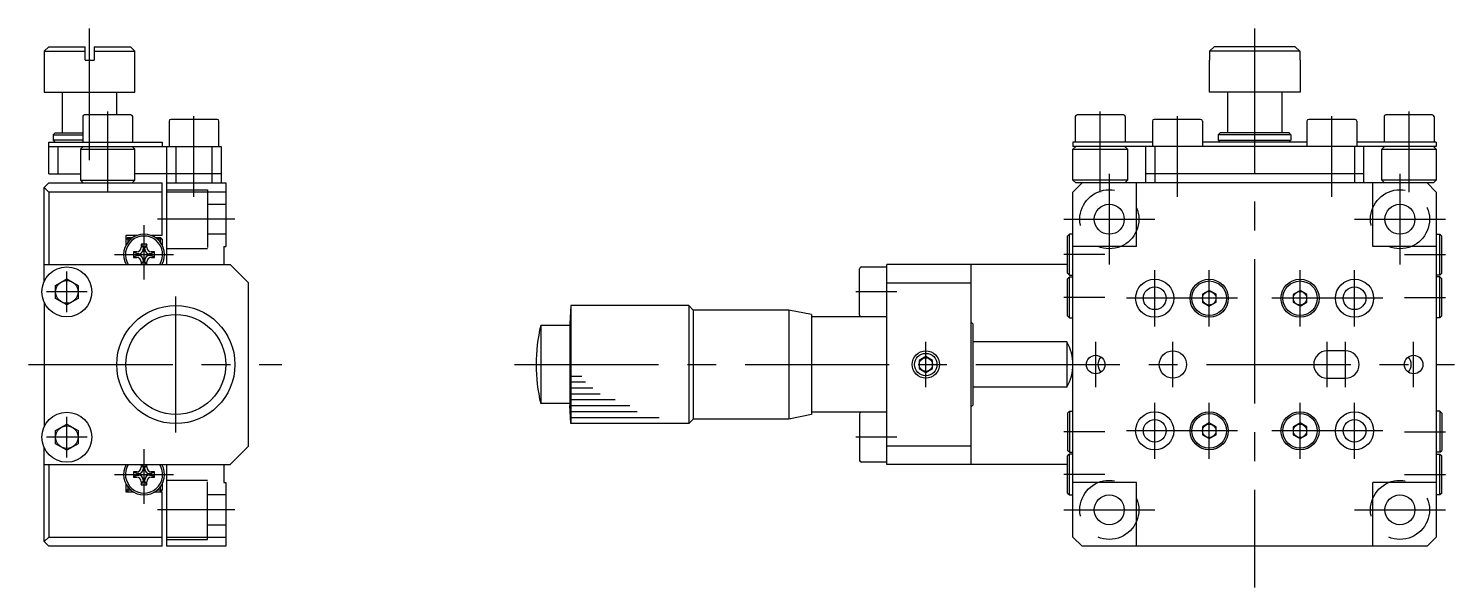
# Model space of a CAD drawing. Extents: x -2 to 368, y -8 to 179.
# Drawn here: x 211.5 to 368.5, y 62.9 to 124.4 of the extents above; entities that cross this region are included whole.
import ezdxf

# ---------------------------------------------------------------- set-up
doc = ezdxf.new("R2010")
doc.units = 0
doc.header["$LTSCALE"] = 0.5
doc.linetypes.add('CENTER', pattern=[50.8, 31.75, -6.35, 6.35, -6.35])
doc.linetypes.add('DASHED', pattern=[19.05, 12.7, -6.35])
for name, color, linetype in [('MSM_CENTER', 1, 'CENTER'), ('MSM_CONTINUOUS', 7, 'CONTINUOUS'), ('MSM_DASHED', 4, 'DASHED'), ('MSM_NARROW', 5, 'CONTINUOUS')]:
    doc.layers.add(name, color=color, linetype=linetype)

msp = doc.modelspace()

# ---------------------------------------------------------------- linework, layer by layer
at = {"layer": 'MSM_CENTER'}
for p, q in [((218.22, 109.92), (218.22, 124.42)), ((346.49, 124.42), (346.49, 62.87)), ((220.22, 106.39), (220.22, 115.27)), ((229.72, 105.89), (229.72, 114.77)), ((329.49, 106.39), (329.49, 115.27)), ((337.99, 105.89), (337.99, 114.77)), ((354.99, 105.89), (354.99, 114.77)), ((363.49, 106.39), (363.49, 115.27)), ((330.49, 108.42), (330.49, 98.42)), ((362.49, 108.42), (362.49, 98.42)), ((224.22, 96.79), (224.22, 102.77)), ((234.22, 103.42), (225.72, 103.42)), ((325.49, 103.42), (335.49, 103.42)), ((357.49, 103.42), (367.49, 103.42)), ((220.97, 99.52), (227.47, 99.52)), ((329.99, 99.52), (325.49, 99.52)), ((362.99, 99.52), (367.49, 99.52)), ((215.72, 93.17), (215.72, 97.67)), ((335.49, 91.62), (335.49, 97.82)), ((341.49, 91.62), (341.49, 97.82)), ((351.49, 91.62), (351.49, 97.82)), ((357.49, 91.62), (357.49, 97.82)), ((217.97, 95.42), (213.47, 95.42)), ((227.72, 79.92), (227.72, 94.92)), ((307.09, 95.42), (302.59, 95.42)), ((329.99, 94.82), (325.49, 94.82)), ((344.59, 94.72), (332.39, 94.72)), ((360.59, 94.72), (348.39, 94.72)), ((362.99, 94.82), (367.49, 94.82)), ((310.29, 84.92), (310.29, 89.92)), ((328.99, 84.92), (328.99, 89.92)), ((337.49, 84.92), (337.49, 89.92)), ((354.49, 84.92), (354.49, 89.92)), ((356.49, 84.92), (356.49, 89.92)), ((363.99, 84.92), (363.99, 89.92)), ((211.5, 87.42), (239.4, 87.42)), ((264.99, 87.42), (368.49, 87.42)), ((335.49, 77.02), (335.49, 83.22)), ((341.49, 77.02), (341.49, 83.22)), ((351.49, 77.02), (351.49, 83.22)), ((357.49, 77.02), (357.49, 83.22)), ((215.72, 77.17), (215.72, 81.67)), ((344.59, 80.12), (332.39, 80.12)), ((360.59, 80.12), (348.39, 80.12)), ((217.97, 79.42), (213.47, 79.42)), ((307.09, 79.42), (302.59, 79.42)), ((329.99, 80.02), (325.49, 80.02)), ((362.99, 80.02), (367.49, 80.02)), ((224.22, 72.07), (224.22, 78.1)), ((220.97, 75.32), (227.47, 75.32)), ((329.99, 75.32), (325.49, 75.32)), ((362.99, 75.32), (367.49, 75.32)), ((234.22, 71.42), (225.72, 71.42)), ((325.49, 71.42), (335.49, 71.42)), ((357.49, 71.42), (367.49, 71.42))]:
    msp.add_line(p, q, dxfattribs=at)
at = {"layer": 'MSM_CONTINUOUS'}
for p, q in [((213.72, 122.42), (213.22, 121.92)), ((213.22, 121.92), (213.22, 117.42)), ((213.22, 121.92), (217.72, 121.92)), ((213.72, 122.42), (217.72, 122.42)), ((217.72, 120.92), (217.72, 122.42)), ((217.72, 120.92), (218.72, 120.92)), ((218.72, 122.42), (222.72, 122.42)), ((218.72, 122.42), (218.72, 120.92)), ((218.72, 121.92), (223.22, 121.92)), ((222.72, 122.42), (223.22, 121.92)), ((223.22, 117.42), (223.22, 121.92)), ((341.49, 120.92), (341.49, 117.42)), ((341.52, 120.92), (341.49, 120.92)), ((341.52, 121.92), (342.02, 122.42)), ((351.47, 121.92), (341.52, 121.92)), ((341.52, 121.92), (341.52, 120.92)), ((350.97, 122.42), (342.02, 122.42)), ((350.97, 122.42), (351.47, 121.92)), ((351.47, 121.92), (351.47, 120.92)), ((351.49, 120.92), (351.47, 120.92)), ((351.49, 120.92), (351.49, 117.42)), ((213.22, 117.42), (223.22, 117.42)), ((215.22, 117.42), (215.22, 112.92)), ((221.22, 114.92), (221.22, 117.42)), ((351.49, 117.42), (341.49, 117.42)), ((343.49, 117.42), (343.49, 112.92)), ((349.49, 117.42), (349.49, 112.92)), ((217.47, 114.72), (217.47, 111.92)), ((222.77, 114.92), (217.67, 114.92)), ((222.97, 111.92), (222.97, 114.72)), ((326.74, 114.72), (326.74, 111.92)), ((332.04, 114.92), (326.94, 114.92)), ((332.24, 114.72), (332.24, 111.92)), ((360.74, 114.72), (360.74, 111.92)), ((366.04, 114.92), (360.94, 114.92)), ((366.24, 114.72), (366.24, 111.92)), ((226.97, 114.22), (226.97, 111.42)), ((232.27, 114.42), (227.17, 114.42)), ((232.47, 111.42), (232.47, 114.22)), ((335.24, 114.22), (335.24, 111.42)), ((340.54, 114.42), (335.44, 114.42)), ((340.74, 114.22), (340.74, 111.42)), ((352.24, 114.22), (352.24, 111.42)), ((357.54, 114.42), (352.44, 114.42)), ((357.74, 114.22), (357.74, 111.42)), ((213.72, 111.92), (226.22, 111.92)), ((213.72, 108.42), (213.72, 111.92)), ((214.22, 112.72), (214.42, 112.92)), ((214.22, 112.72), (214.22, 112.12)), ((214.22, 112.72), (217.47, 112.72)), ((214.42, 111.92), (214.22, 112.12)), ((217.47, 112.12), (214.22, 112.12)), ((214.42, 112.92), (217.47, 112.92)), ((226.22, 111.92), (226.22, 111.42)), ((326.49, 111.92), (326.49, 111.42)), ((335.24, 111.92), (326.49, 111.92)), ((352.24, 111.92), (340.74, 111.92)), ((342.69, 112.92), (342.49, 112.72)), ((342.49, 112.72), (342.49, 112.12)), ((350.49, 112.72), (342.49, 112.72)), ((342.69, 111.92), (342.49, 112.12)), ((342.49, 112.12), (350.49, 112.12)), ((350.29, 112.92), (342.69, 112.92)), ((350.49, 112.72), (350.29, 112.92)), ((350.29, 111.92), (350.49, 112.12)), ((350.49, 112.72), (350.49, 112.12)), ((366.49, 111.92), (357.74, 111.92)), ((366.49, 111.92), (366.49, 111.42)), ((213.72, 111.42), (232.72, 111.42)), ((214.72, 111.42), (214.72, 108.42)), ((217.22, 111.12), (217.52, 111.42)), ((217.22, 111.12), (217.22, 107.72)), ((217.22, 111.12), (223.22, 111.12)), ((223.22, 111.12), (222.92, 111.42)), ((223.22, 107.72), (223.22, 111.12)), ((226.72, 98.42), (226.72, 111.42)), ((227.72, 111.42), (227.72, 107.42)), ((231.72, 107.42), (231.72, 111.42)), ((232.72, 111.42), (232.72, 107.42)), ((366.49, 111.42), (326.49, 111.42)), ((326.49, 111.12), (326.79, 111.42)), ((326.49, 107.72), (326.49, 111.12)), ((326.49, 111.12), (332.49, 111.12)), ((332.19, 111.42), (332.49, 111.12)), ((332.49, 111.12), (332.49, 107.72)), ((334.49, 111.42), (334.49, 107.42)), ((335.49, 111.42), (335.49, 107.42)), ((357.49, 111.42), (357.49, 107.42)), ((358.49, 111.42), (358.49, 107.42)), ((360.49, 111.12), (360.79, 111.42)), ((360.49, 107.72), (360.49, 111.12)), ((360.49, 111.12), (366.49, 111.12)), ((366.19, 111.42), (366.49, 111.12)), ((366.49, 111.12), (366.49, 107.72)), ((213.72, 108.42), (217.22, 108.42)), ((232.72, 108.42), (223.22, 108.42)), ((358.49, 108.42), (334.49, 108.42)), ((213.22, 106.92), (213.72, 107.42)), ((213.72, 106.42), (213.22, 106.92)), ((213.22, 96.57), (213.22, 106.92)), ((213.72, 107.42), (226.22, 107.42)), ((217.22, 107.72), (223.22, 107.72)), ((217.52, 107.42), (217.22, 107.72)), ((223.22, 107.72), (222.92, 107.42)), ((226.22, 101.62), (226.22, 107.42)), ((226.72, 107.42), (233.22, 107.42)), ((233.22, 107.42), (233.22, 100.42)), ((332.49, 107.72), (326.49, 107.72)), ((326.49, 107.72), (326.79, 107.42)), ((327.49, 107.42), (326.49, 106.42)), ((366.19, 107.42), (326.79, 107.42)), ((332.19, 107.42), (332.49, 107.72)), ((333.49, 100.42), (333.49, 107.42)), ((359.49, 100.42), (359.49, 107.42)), ((366.49, 107.72), (360.49, 107.72)), ((360.49, 107.72), (360.79, 107.42)), ((366.49, 106.42), (365.49, 107.42)), ((366.49, 107.72), (366.19, 107.42)), ((213.72, 106.42), (213.72, 98.42)), ((226.22, 106.42), (213.72, 106.42)), ((233.22, 106.42), (226.72, 106.42)), ((326.49, 68.42), (326.49, 106.42)), ((366.49, 106.42), (366.49, 68.42)), ((222.22, 101.62), (222.22, 100.55)), ((223.42, 101.62), (222.22, 101.62)), ((222.22, 101.22), (222.42, 101.42)), ((222.75, 101.22), (222.22, 101.22)), ((222.42, 101.42), (223.02, 101.42)), ((222.42, 101.42), (222.42, 100.87)), ((223.32, 101.62), (223.35, 101.6)), ((224.52, 100.67), (223.92, 100.67)), ((223.92, 100.67), (223.92, 100.32)), ((223.92, 100.67), (224.14, 100.32)), ((224.52, 100.67), (224.31, 100.32)), ((224.52, 100.32), (224.52, 100.67)), ((226.22, 101.62), (225.03, 101.62)), ((225.1, 101.6), (225.12, 101.62)), ((225.43, 101.42), (226.02, 101.42)), ((226.22, 101.22), (225.7, 101.22)), ((226.02, 101.42), (226.22, 101.22)), ((226.02, 100.87), (226.02, 101.42)), ((226.22, 101.22), (226.22, 100.55)), ((326.09, 101.77), (325.89, 101.57)), ((325.89, 97.47), (325.89, 101.57)), ((326.49, 101.77), (326.09, 101.77)), ((326.09, 97.27), (326.09, 101.77)), ((366.49, 101.77), (366.89, 101.77)), ((366.89, 101.77), (367.09, 101.57)), ((366.89, 97.27), (366.89, 101.77)), ((367.09, 97.47), (367.09, 101.57)), ((223.42, 99.82), (223.07, 99.82)), ((223.07, 99.82), (223.07, 99.22)), ((223.43, 99.61), (223.07, 99.82)), ((223.43, 99.43), (223.07, 99.22)), ((223.07, 99.22), (223.42, 99.22)), ((223.64, 99.61), (223.43, 99.61)), ((223.43, 99.61), (223.43, 99.43)), ((223.43, 99.43), (223.64, 99.43)), ((224.14, 100.32), (224.14, 100.11)), ((224.14, 100.32), (224.31, 100.32)), ((224.14, 98.93), (224.14, 98.73)), ((224.31, 100.11), (224.31, 100.32)), ((224.31, 98.73), (224.31, 98.93)), ((225.02, 99.61), (224.81, 99.61)), ((224.81, 99.43), (225.02, 99.43)), ((225.37, 99.82), (225.02, 99.82)), ((225.37, 99.82), (225.02, 99.61)), ((225.02, 99.61), (225.02, 99.43)), ((225.37, 99.22), (225.02, 99.43)), ((225.02, 99.22), (225.37, 99.22)), ((225.37, 99.22), (225.37, 99.82)), ((233.02, 100.42), (233.22, 100.42)), ((233.02, 100.42), (233.02, 98.42)), ((333.49, 100.42), (326.49, 100.42)), ((366.49, 100.42), (359.49, 100.42)), ((213.22, 98.42), (233.72, 98.42)), ((222.22, 98.42), (222.22, 98.49)), ((223.92, 98.72), (223.92, 98.42)), ((223.95, 98.42), (224.14, 98.73)), ((224.14, 98.73), (224.31, 98.73)), ((224.49, 98.42), (224.31, 98.73)), ((224.52, 98.42), (224.52, 98.72)), ((226.22, 98.49), (226.22, 98.42)), ((233.72, 98.42), (235.72, 96.42)), ((302.99, 92.87), (302.99, 97.97)), ((303.19, 98.17), (305.99, 98.17)), ((305.99, 76.42), (305.99, 98.42)), ((325.89, 98.42), (305.99, 98.42)), ((315.29, 76.42), (315.29, 98.42)), ((325.89, 97.47), (326.09, 97.27)), ((367.09, 97.47), (366.89, 97.27)), ((214.47, 96.14), (215.72, 96.87)), ((214.47, 94.7), (214.47, 96.14)), ((215.72, 96.87), (216.97, 96.14)), ((216.97, 96.14), (216.97, 94.7)), ((235.72, 78.42), (235.72, 96.42)), ((305.99, 96.42), (315.29, 96.42)), ((326.09, 97.07), (325.89, 96.87)), ((325.89, 92.77), (325.89, 96.87)), ((326.09, 97.27), (326.49, 97.27)), ((326.09, 97.07), (326.49, 97.07)), ((326.09, 92.57), (326.09, 97.07)), ((366.89, 97.27), (366.49, 97.27)), ((366.89, 97.07), (366.49, 97.07)), ((366.89, 97.07), (367.09, 96.87)), ((366.89, 92.57), (366.89, 97.07)), ((367.09, 92.77), (367.09, 96.87)), ((213.22, 94.28), (213.22, 80.57)), ((215.72, 93.98), (214.47, 94.7)), ((216.97, 94.7), (215.72, 93.98)), ((341.49, 95.59), (340.74, 95.16)), ((340.74, 95.16), (340.74, 94.29)), ((340.74, 94.29), (341.49, 93.86)), ((342.24, 95.16), (341.49, 95.59)), ((341.49, 93.86), (342.24, 94.29)), ((342.24, 94.29), (342.24, 95.16)), ((351.49, 95.59), (350.74, 95.15)), ((350.74, 95.15), (350.74, 94.29)), ((350.74, 94.29), (351.49, 93.85)), ((352.24, 95.15), (351.49, 95.59)), ((351.49, 93.85), (352.24, 94.29)), ((352.24, 94.29), (352.24, 95.15)), ((271.19, 93.92), (271.09, 91.92)), ((271.19, 93.92), (271.19, 80.92)), ((284.19, 93.92), (271.19, 93.92)), ((284.19, 93.92), (284.19, 80.92)), ((284.69, 93.42), (284.19, 93.92)), ((295.19, 93.42), (284.69, 93.42)), ((284.69, 93.42), (284.69, 81.42)), ((297.69, 92.92), (295.19, 93.42)), ((295.19, 93.42), (295.19, 81.42)), ((297.69, 92.92), (297.69, 81.92)), ((305.99, 92.67), (297.69, 92.67)), ((325.89, 92.77), (326.09, 92.57)), ((367.09, 92.77), (366.89, 92.57)), ((267.89, 91.72), (267.89, 83.12)), ((271.09, 91.72), (267.89, 91.72)), ((271.09, 91.92), (271.09, 82.92)), ((315.49, 91.87), (315.29, 92.07)), ((315.49, 82.97), (315.49, 91.87)), ((326.09, 92.57), (326.49, 92.57)), ((366.89, 92.57), (366.49, 92.57)), ((325.82, 89.92), (315.49, 89.92)), ((325.82, 89.92), (325.82, 84.92)), ((310.29, 88.29), (309.54, 87.86)), ((311.04, 87.86), (310.29, 88.29)), ((356.49, 88.92), (354.49, 88.92)), ((309.54, 87.86), (309.54, 86.99)), ((309.54, 86.99), (310.29, 86.56)), ((310.29, 86.56), (311.04, 86.99)), ((311.04, 86.99), (311.04, 87.86)), ((325.82, 84.92), (315.49, 84.92)), ((354.49, 85.92), (356.49, 85.92)), ((271.09, 83.12), (267.89, 83.12)), ((271.19, 80.92), (271.09, 82.92)), ((297.69, 81.92), (295.19, 81.42)), ((305.99, 82.17), (297.69, 82.17)), ((302.99, 81.97), (302.99, 76.87)), ((315.29, 82.77), (315.49, 82.97)), ((325.89, 82.07), (326.09, 82.27)), ((325.89, 82.07), (325.89, 77.97)), ((326.09, 82.27), (326.49, 82.27)), ((326.09, 82.27), (326.09, 77.77)), ((366.89, 82.27), (366.49, 82.27)), ((366.89, 82.27), (366.89, 77.77)), ((367.09, 82.07), (366.89, 82.27)), ((367.09, 82.07), (367.09, 77.97)), ((214.47, 80.14), (215.72, 80.87)), ((214.47, 78.7), (214.47, 80.14)), ((215.72, 80.87), (216.97, 80.14)), ((216.97, 80.14), (216.97, 78.7)), ((284.19, 80.92), (271.19, 80.92)), ((284.69, 81.42), (284.19, 80.92)), ((295.19, 81.42), (284.69, 81.42)), ((295.39, 81.42), (295.39, 81.46)), ((341.49, 80.99), (340.74, 80.56)), ((340.74, 80.56), (340.74, 79.69)), ((342.24, 80.56), (341.49, 80.99)), ((342.24, 79.69), (342.24, 80.56)), ((351.49, 80.99), (350.74, 80.56)), ((350.74, 80.56), (350.74, 79.69)), ((352.24, 80.56), (351.49, 80.99)), ((352.24, 79.69), (352.24, 80.56)), ((215.72, 77.98), (214.47, 78.7)), ((216.97, 78.7), (215.72, 77.98)), ((340.74, 79.69), (341.49, 79.26)), ((341.49, 79.26), (342.24, 79.69)), ((350.74, 79.69), (351.49, 79.26)), ((351.49, 79.26), (352.24, 79.69)), ((213.22, 67.92), (213.22, 78.28)), ((235.72, 78.42), (233.72, 76.42)), ((315.29, 78.42), (305.99, 78.42)), ((326.09, 77.77), (325.89, 77.97)), ((326.09, 77.57), (325.89, 77.37)), ((325.89, 73.27), (325.89, 77.37)), ((326.09, 77.77), (326.49, 77.77)), ((326.09, 73.07), (326.09, 77.57)), ((326.49, 77.57), (326.09, 77.57)), ((366.89, 77.77), (366.49, 77.77)), ((366.49, 77.57), (366.89, 77.57)), ((366.89, 77.77), (367.09, 77.97)), ((366.89, 77.57), (367.09, 77.37)), ((366.89, 73.07), (366.89, 77.57)), ((367.09, 73.27), (367.09, 77.37)), ((213.22, 76.42), (233.72, 76.42)), ((213.72, 76.42), (213.72, 68.42)), ((222.22, 76.42), (222.22, 76.35)), ((223.42, 75.62), (223.07, 75.62)), ((223.07, 75.62), (223.07, 75.02)), ((223.43, 75.41), (223.07, 75.62)), ((223.64, 75.41), (223.43, 75.41)), ((223.43, 75.41), (223.43, 75.23)), ((223.92, 76.42), (223.92, 76.12)), ((223.95, 76.42), (224.14, 76.12)), ((224.14, 76.12), (224.14, 75.91)), ((224.14, 76.12), (224.31, 76.12)), ((224.49, 76.42), (224.31, 76.12)), ((224.31, 75.91), (224.31, 76.12)), ((224.52, 76.12), (224.52, 76.42)), ((225.02, 75.41), (224.81, 75.41)), ((225.37, 75.62), (225.02, 75.62)), ((225.37, 75.62), (225.02, 75.41)), ((225.02, 75.41), (225.02, 75.23)), ((225.37, 75.02), (225.37, 75.62)), ((226.22, 76.42), (226.22, 76.35)), ((226.72, 67.42), (226.72, 76.42)), ((233.02, 76.42), (233.02, 74.42)), ((305.99, 76.67), (303.19, 76.67)), ((325.89, 76.42), (305.99, 76.42)), ((222.22, 74.29), (222.22, 73.42)), ((222.42, 73.97), (222.42, 73.42)), ((223.43, 75.23), (223.07, 75.02)), ((223.07, 75.02), (223.42, 75.02)), ((223.43, 75.23), (223.64, 75.23)), ((223.92, 74.17), (224.14, 74.53)), ((223.92, 74.52), (223.92, 74.17)), ((223.92, 74.17), (224.52, 74.17)), ((224.14, 74.73), (224.14, 74.53)), ((224.14, 74.53), (224.31, 74.53)), ((224.31, 74.53), (224.31, 74.73)), ((224.52, 74.17), (224.31, 74.53)), ((224.52, 74.17), (224.52, 74.52)), ((224.81, 75.23), (225.02, 75.23)), ((225.37, 75.02), (225.02, 75.23)), ((225.02, 75.02), (225.37, 75.02)), ((226.02, 73.42), (226.02, 73.97)), ((226.22, 74.29), (226.22, 73.62)), ((233.02, 74.42), (233.22, 74.42)), ((233.22, 74.42), (233.22, 67.42)), ((333.49, 74.42), (326.49, 74.42)), ((333.49, 67.42), (333.49, 74.42)), ((366.49, 74.42), (359.49, 74.42)), ((359.49, 67.42), (359.49, 74.42)), ((222.22, 73.62), (222.75, 73.62)), ((222.22, 73.62), (222.42, 73.42)), ((222.22, 73.42), (223.02, 73.42)), ((225.43, 73.42), (226.22, 73.42)), ((225.7, 73.62), (226.22, 73.62)), ((226.22, 73.62), (226.02, 73.42)), ((226.22, 67.42), (226.22, 73.42)), ((325.89, 73.27), (326.09, 73.07)), ((326.09, 73.07), (326.49, 73.07)), ((366.89, 73.07), (366.49, 73.07)), ((367.09, 73.27), (366.89, 73.07)), ((213.72, 68.42), (213.22, 67.92)), ((213.72, 67.42), (213.22, 67.92)), ((213.72, 68.42), (226.22, 68.42)), ((226.72, 68.42), (233.22, 68.42)), ((326.49, 68.42), (327.49, 67.42)), ((365.49, 67.42), (366.49, 68.42)), ((226.22, 67.42), (213.72, 67.42)), ((233.22, 67.42), (226.72, 67.42)), ((365.49, 67.42), (327.49, 67.42))]:
    msp.add_line(p, q, dxfattribs=at)
for centre, radius in [((330.49, 103.42), 1.65), ((362.49, 103.42), 1.65), ((215.72, 95.42), 2.75), ((215.72, 95.42), 1.25), ((335.49, 94.72), 2.1), ((335.49, 94.72), 1.25), ((341.49, 94.72), 2.1), ((341.49, 94.72), 1.9), ((351.49, 94.72), 2.1), ((351.49, 94.72), 1.9), ((357.49, 94.72), 2.1), ((357.49, 94.72), 1.25), ((341.49, 94.72), 0.75), ((351.49, 94.72), 0.75), ((227.72, 87.42), 6.5), ((227.72, 87.42), 5.5), ((310.29, 87.42), 1.23), ((310.29, 87.42), 0.75), ((328.99, 87.42), 1.02), ((337.49, 87.42), 1.5), ((363.99, 87.42), 1.02), ((215.72, 79.42), 2.75), ((335.49, 80.12), 2.1), ((341.49, 80.12), 2.1), ((341.49, 80.12), 1.9), ((351.49, 80.12), 2.1), ((351.49, 80.12), 1.9), ((357.49, 80.12), 2.1), ((215.72, 79.42), 1.25), ((335.49, 80.12), 1.25), ((341.49, 80.12), 0.75), ((351.49, 80.12), 0.75), ((357.49, 80.12), 1.25), ((330.49, 71.42), 1.65), ((362.49, 71.42), 1.65)]:
    msp.add_circle(centre, radius, dxfattribs=at)
for centre, radius, start, end in [((217.67, 114.72), 0.2, 90, 180), ((222.77, 114.72), 0.2, 0, 90), ((326.94, 114.72), 0.2, 90, 180), ((332.04, 114.72), 0.2, 0, 90), ((360.94, 114.72), 0.2, 90, 180), ((366.04, 114.72), 0.2, 0, 90), ((227.17, 114.22), 0.2, 90, 180), ((232.27, 114.22), 0.2, 0, 90), ((335.44, 114.22), 0.2, 90, 180), ((340.54, 114.22), 0.2, 0, 90), ((352.44, 114.22), 0.2, 90, 180), ((357.54, 114.22), 0.2, 0, 90), ((224.22, 99.52), 2.25, 330.7325, 209.2675), ((224.22, 99.52), 2.05, 327.5486, 212.4514), ((223.42, 100.32), 0.5, 270, 0), ((223.42, 98.72), 0.5, 0, 90), ((223.64, 100.11), 0.5, 270, 0), ((223.64, 98.93), 0.5, 0, 90), ((224.81, 100.11), 0.5, 180, 270), ((224.81, 98.93), 0.5, 90, 180), ((225.02, 100.32), 0.5, 180, 270), ((225.02, 98.72), 0.5, 90, 180), ((303.19, 97.97), 0.2, 90, 180), ((303.19, 92.87), 0.2, 180, 263.9564), ((286.13, 87.42), 18.74, 166.735, 193.265), ((321.49, 87.42), 5, 330, 30), ((330.49, 87.42), 1.25, 137.4341, 222.5659), ((354.49, 87.42), 1.5, 90, 270), ((356.49, 87.42), 1.5, 270, 90), ((362.49, 87.42), 1.25, 317.4846, 42.6163), ((303.19, 81.97), 0.2, 96.0436, 180), ((224.22, 75.32), 2.25, 150.7324, 29.2676), ((224.22, 75.32), 2.05, 147.5485, 32.4515), ((223.42, 76.12), 0.5, 270, 0), ((223.64, 75.91), 0.5, 270, 0), ((224.81, 75.91), 0.5, 180, 270), ((225.02, 76.12), 0.5, 180, 270), ((303.19, 76.87), 0.2, 180, 270), ((223.42, 74.52), 0.5, 0, 90), ((223.64, 74.73), 0.5, 0, 90), ((224.81, 74.73), 0.5, 90, 180), ((225.02, 74.52), 0.5, 90, 180)]:
    msp.add_arc(centre, radius, start, end, dxfattribs=at)
at = {"layer": 'MSM_DASHED'}
for p, q in [((226.72, 106.67), (231.22, 106.67)), ((231.22, 106.67), (231.22, 100.17)), ((231.22, 105.07), (233.22, 105.07)), ((233.22, 101.77), (231.22, 101.77)), ((231.22, 100.17), (226.72, 100.17)), ((231.22, 74.67), (226.72, 74.67)), ((231.22, 68.17), (231.22, 74.67)), ((233.22, 73.07), (231.22, 73.07)), ((231.22, 69.77), (233.22, 69.77)), ((226.72, 68.17), (231.22, 68.17))]:
    msp.add_line(p, q, dxfattribs=at)
for centre in [(330.49, 103.42), (362.49, 103.42), (330.49, 71.42), (362.49, 71.42)]:
    msp.add_circle(centre, 3.25, dxfattribs=at)
at = {"layer": 'MSM_NARROW'}
for p, q in [((272.41, 86.12), (271.19, 86.12)), ((272.82, 85.47), (271.19, 85.47)), ((273.63, 84.82), (271.19, 84.82)), ((274.44, 84.17), (271.19, 84.17)), ((276.07, 83.52), (271.19, 83.52)), ((277.69, 82.87), (271.19, 82.87)), ((278.5, 82.22), (271.19, 82.22)), ((280.94, 81.57), (271.19, 81.57))]:
    msp.add_line(p, q, dxfattribs=at)
msp.add_circle((310.29, 87.42), 1.5, dxfattribs=at)

doc.saveas('drawing.dxf')
